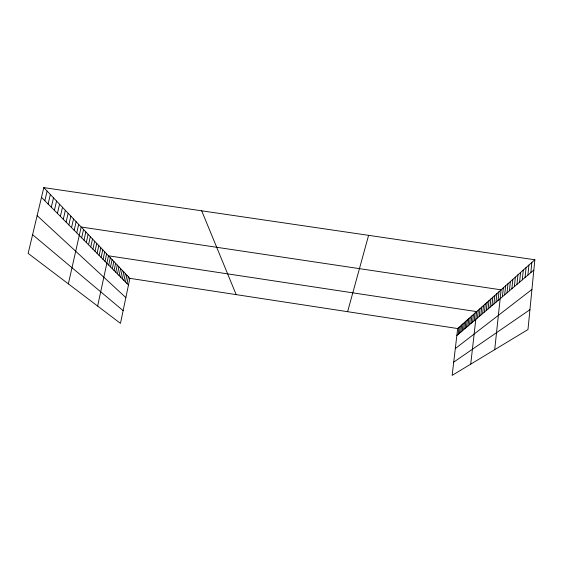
<?xml version="1.0" encoding="UTF-8"?>
<svg xmlns="http://www.w3.org/2000/svg" width="563" height="563" viewBox="0 0 563 563"><rect width="100%" height="100%" fill="white"/><g stroke="black" fill="none" stroke-linecap="round" stroke-linejoin="round"><path stroke-width="0.84" d="M527.911 275.089L528.917 265.053M530.839 272.605L531.845 262.442M534.85 259.768L527.981 329.545L452.159 375.38L457.663 328.546L534.85 259.768L43.808 187.62L28.15 253.385L120.468 323.366L129.863 278.347L43.808 187.62M522.295 279.867L523.287 270.071M525.068 277.51L526.067 267.594M514.371 286.595L515.349 277.144M516.947 284.406L517.932 274.843M519.586 282.169L520.571 272.485M509.409 290.818L510.374 281.577M511.858 288.735L512.83 279.389M502.386 296.785L503.336 287.848M504.673 294.843L505.63 285.807M507.01 292.851L507.974 283.717M493.927 303.971L494.856 295.399M495.961 302.247L496.897 293.583M498.03 300.48L498.973 291.733M494.708 349.658L501.098 289.839L81.163 227.009L68.362 283.865M488.093 308.932L489.008 300.614M489.993 307.314L490.915 298.911M491.942 305.66L492.864 297.173M480.851 315.09L481.738 307.088M482.604 313.598L483.504 305.519M484.398 312.071L485.299 303.914M486.228 310.516L487.136 302.282M474.159 320.769L475.031 313.063M470.731 364.155L476.664 311.613L108.469 255.799L97.624 306.047M477.438 317.982L478.325 310.136M479.127 316.554L480.014 308.623M466.481 327.293L467.332 319.925M467.966 326.04L468.817 318.602M469.472 324.76L470.33 317.258M471.006 323.458L471.864 315.885M472.568 322.127L473.434 314.492M459.478 333.247L460.302 326.188M460.83 332.1L461.66 324.978M462.209 330.931L463.039 323.753M463.609 329.742L464.447 322.5M465.031 328.532L465.875 321.227M458.148 334.38L458.972 327.377M126.971 283.52L128.378 276.792M122.34 278.84L123.79 271.95M123.909 280.43L125.345 273.59M125.458 281.986L126.879 275.201M117.456 273.921L118.955 266.855M119.11 275.589L120.595 268.579M120.735 277.228L122.206 270.282M112.304 268.727L113.86 261.478M114.05 270.486L115.584 263.301M115.767 272.218L117.287 265.089M108.715 265.103L110.299 257.727M110.524 266.932L112.093 259.62M101.115 257.439L102.776 249.796M103.064 259.409L104.711 251.83M104.985 261.345L106.611 253.836M95.013 251.288L96.745 243.434M97.089 253.378L98.792 245.595M99.116 255.426L100.805 247.713M90.742 246.981L92.515 238.972M92.902 249.156L94.647 241.224M86.301 242.498L88.117 234.335M88.546 244.764L90.34 236.678M81.663 237.825L83.528 229.5M84.007 240.183L85.843 231.942M76.751 232.871L78.672 224.377M71.543 227.621L73.521 218.944M74.175 230.274L76.125 221.695M66.096 222.125L68.13 213.264M68.855 224.904L70.854 216.136M60.389 216.368L62.486 207.311M63.274 219.281L65.343 210.323M54.4 210.33L56.56 201.068M57.426 213.384L59.558 204.221M51.289 207.198L53.492 197.831M44.843 200.695L47.116 191.11M48.108 203.989L50.346 194.509M347.617 311.691L368.596 235.341M456.846 335.492L533.837 270.057M455.305 348.56L531.922 289.473M453.715 362.122L529.931 309.699M129.863 278.347L457.663 328.546M32.598 234.694L123.128 310.621M37.137 215.629L125.845 297.588M41.5 197.324L128.47 285.026M201.695 210.815L236.179 294.632"/></g></svg>
